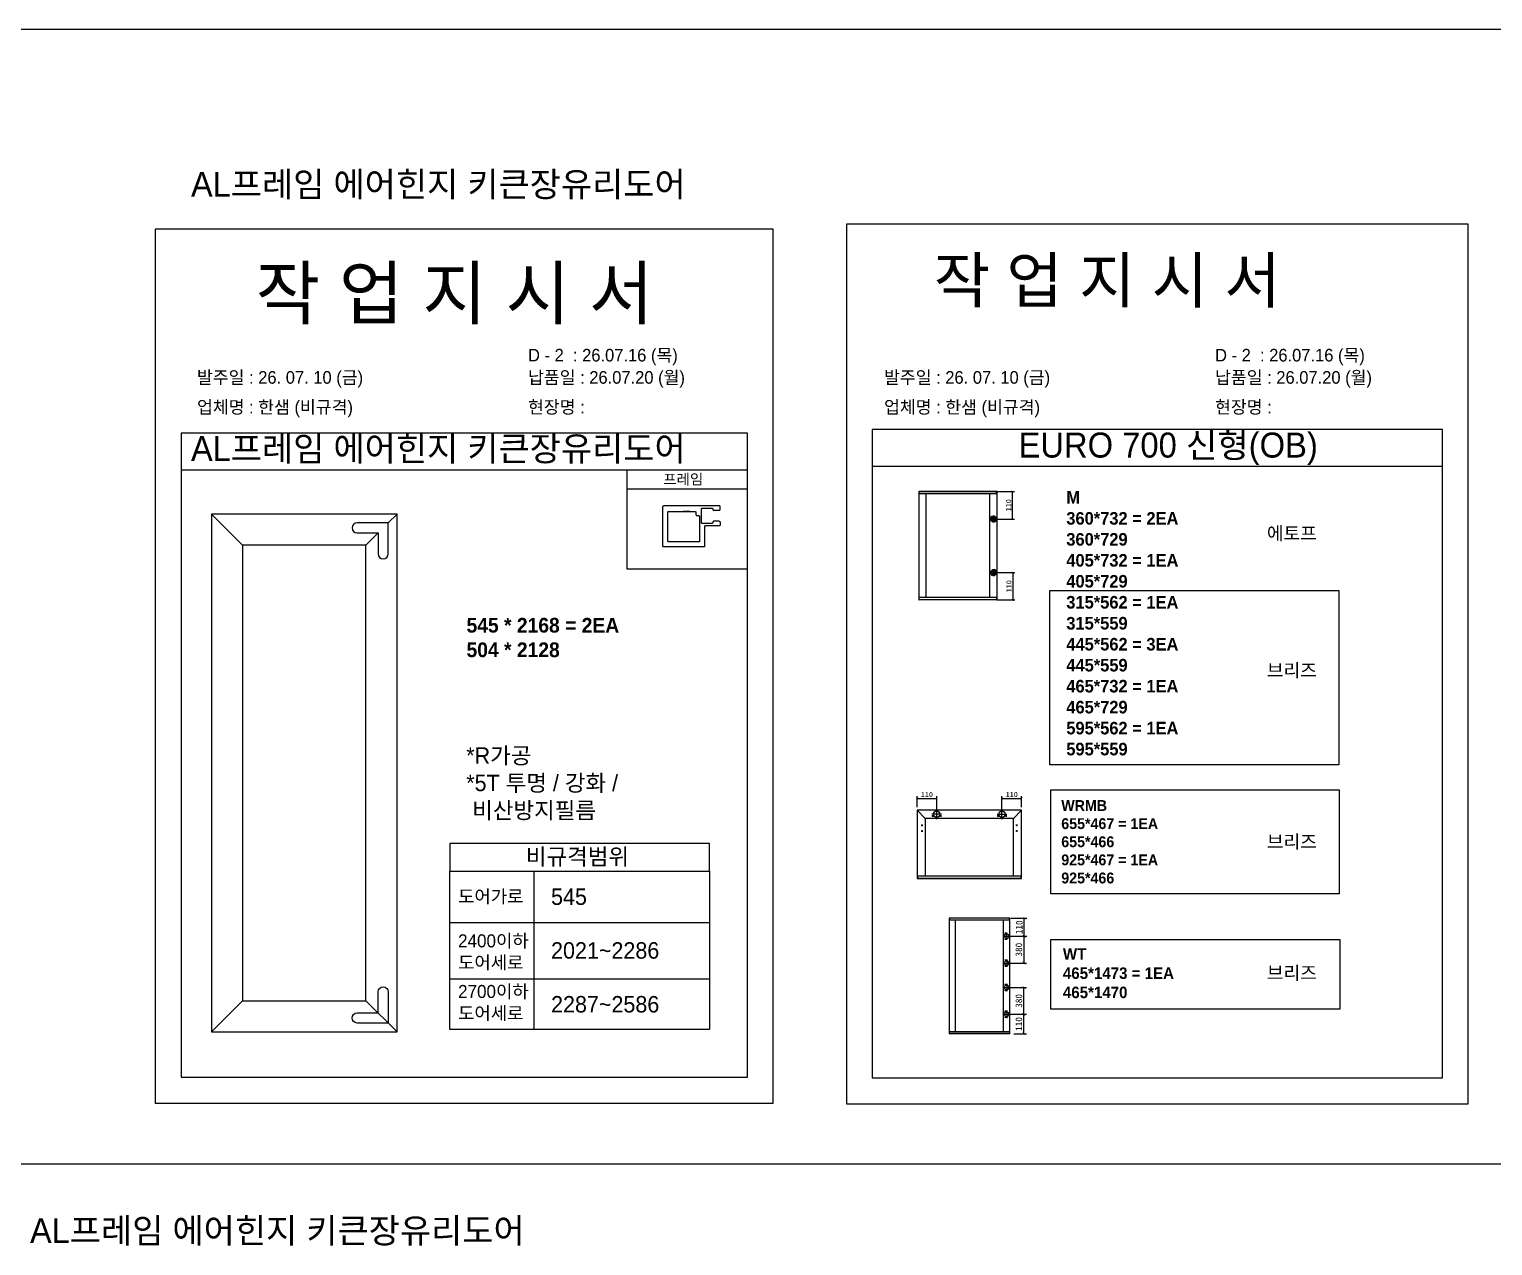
# Model space of a CAD drawing. Header units: millimetres. Extents: x -44117 to 256353, y -2095463 to 65325.
# Drawn here: x 117830 to 124897, y -1112477 to -1106604 of the extents above; entities that cross this region are included whole.
import ezdxf

# ---------------------------------------------------------------- set-up
doc = ezdxf.new("R2010")
doc.units = ezdxf.units.MM
doc.header["$LTSCALE"] = 10
doc.layers.add('Layer1', color=7, linetype='Continuous', lineweight=70)
doc.layers.add('PDF_Geomertry', color=7, linetype='Continuous')
doc.layers.add('PDF_Text', color=7, linetype='Continuous')
doc.styles.add('MtX_Gulim', font='')
doc.styles.add('PDF Arial', font='')
doc.styles.get('MtX_Gulim').set_extended_font_data('Gulim', bold=True)
doc.styles.get('PDF Arial').set_extended_font_data('Arial')
doc.dimstyles.new('ISO-25', dxfattribs={"dimtxt": 2.5, "dimasz": 2.5, "dimexe": 1, "dimexo": 1, "dimtad": 1, "dimtxsty": 'Standard', "dimblk": 'ARCHTICK', "dimcen": 2.5, "dimadec": 0, "dimazin": 0, "dimtfac": 1, "dimtmove": 0, "dimatfit": 3, "dimfxl": 0, "dimarcsym": 0})

# ---------------------------------------------------------------- blocks, each defined once
blk = doc.blocks.new('_ArchTick')
at = {"color": 0, "linetype": 'ByBlock', "const_width": 0.15}
blk.add_lwpolyline([(-0.5, -0.5), (0.5, 0.5)], dxfattribs=at)
blk = doc.blocks.new('*D7814')
at = {"color": 0, "lineweight": -2}
for p, q in [((122502.0718633974, -1108835.38830696), (122588.2594640232, -1108835.38830696)), ((122578.2594640232, -1108968.377306286), (122578.2594640232, -1108835.38830696)), ((122502.0718633974, -1108968.377306286), (122588.2594640232, -1108968.377306286))]:
    blk.add_line(p, q, dxfattribs=at)
at = {"layer": 'Defpoints', "color": 0}
for p in [(122487.0718633974, -1108835.38830696), (122578.2594640232, -1108835.38830696), (122487.0718633974, -1108968.377306286)]:
    blk.add_point(p, dxfattribs=at)
at = {"color": 0, "lineweight": -2, "xscale": 10, "yscale": 10, "zscale": 10}
for p, rotation in [((122578.2594640232, -1108835.38830696), 90), ((122578.2594640232, -1108968.377306286), 270)]:
    blk.add_blockref('_ArchTick', p, dxfattribs=dict(at, rotation=rotation))
at = {"color": 0, "insert": (122559.5094640232, -1108901.882806623), "char_height": 25, "attachment_point": 5, "rotation": 90}
blk.add_mtext('110', dxfattribs=at)
blk = doc.blocks.new('*D7815')
at = {"color": 0, "lineweight": -2}
for p, q in [((122502.0718633974, -1109226.947809607), (122589.7179369029, -1109226.947809607)), ((122579.7179369029, -1109226.947809607), (122579.7179369029, -1109359.104579146)), ((122502.0718633974, -1109359.104579146), (122589.7179369029, -1109359.104579146))]:
    blk.add_line(p, q, dxfattribs=at)
at = {"layer": 'Defpoints', "color": 0}
for p in [(122487.0718633974, -1109226.947809607), (122487.0718633974, -1109359.104579146), (122579.7179369029, -1109359.104579146)]:
    blk.add_point(p, dxfattribs=at)
at = {"color": 0, "lineweight": -2, "xscale": 10, "yscale": 10, "zscale": 10}
for p, rotation in [((122579.7179369029, -1109226.947809607), 90), ((122579.7179369029, -1109359.104579146), 270)]:
    blk.add_blockref('_ArchTick', p, dxfattribs=dict(at, rotation=rotation))
at = {"color": 0, "insert": (122560.9679369029, -1109293.026194377), "char_height": 25, "attachment_point": 5, "rotation": 90}
blk.add_mtext('110', dxfattribs=at)
blk = doc.blocks.new('*D7816')
at = {"color": 0, "lineweight": -2}
for p, q in [((122117.6512981674, -1110360.106752377), (122117.6512981674, -1110307.213609951)), ((122117.6512981674, -1110317.213609951), (122212.0229704374, -1110317.213609951)), ((122212.0229704374, -1110378.721345453), (122212.0229704374, -1110307.213609951))]:
    blk.add_line(p, q, dxfattribs=at)
at = {"layer": 'Defpoints', "color": 0}
for p in [(122212.0229704374, -1110317.213609951), (122117.6512981674, -1110375.106752377), (122212.0229704374, -1110393.721345453)]:
    blk.add_point(p, dxfattribs=at)
at = {"color": 0, "lineweight": -2, "xscale": 10, "yscale": 10, "zscale": 10, "rotation": 180}
blk.add_blockref('_ArchTick', (122117.6512981674, -1110317.213609951), dxfattribs=at)
at = {"color": 0, "lineweight": -2, "xscale": 10, "yscale": 10, "zscale": 10}
blk.add_blockref('_ArchTick', (122212.0229704374, -1110317.213609951), dxfattribs=at)
at = {"color": 0, "insert": (122164.8371343024, -1110298.463609951), "char_height": 25, "attachment_point": 5}
blk.add_mtext('110', dxfattribs=at)
blk = doc.blocks.new('*D7817')
at = {"color": 0, "lineweight": -2}
for p, q in [((122527.3015975844, -1110378.721345453), (122527.3015975844, -1110307.213609951)), ((122527.3015975844, -1110317.213609951), (122621.6732555054, -1110317.213609951)), ((122621.6732555054, -1110360.106752377), (122621.6732555054, -1110307.213609951))]:
    blk.add_line(p, q, dxfattribs=at)
at = {"layer": 'Defpoints', "color": 0}
for p in [(122621.6732555054, -1110317.213609951), (122527.3015975844, -1110393.721345453), (122621.6732555054, -1110375.106752377)]:
    blk.add_point(p, dxfattribs=at)
at = {"color": 0, "lineweight": -2, "xscale": 10, "yscale": 10, "zscale": 10, "rotation": 180}
blk.add_blockref('_ArchTick', (122527.3015975844, -1110317.213609951), dxfattribs=at)
at = {"color": 0, "lineweight": -2, "xscale": 10, "yscale": 10, "zscale": 10}
blk.add_blockref('_ArchTick', (122621.6732555054, -1110317.213609951), dxfattribs=at)
at = {"color": 0, "insert": (122574.4874265449, -1110298.463609951), "char_height": 25, "attachment_point": 5}
blk.add_mtext('110', dxfattribs=at)
blk = doc.blocks.new('*D7818')
at = {"color": 0, "lineweight": -2}
for p, q in [((122569.5783275787, -1110896.280224313), (122647.9649642627, -1110896.280224313)), ((122634.9649642627, -1110983.109627142), (122634.9649642627, -1110896.280224313)), ((122569.5783275787, -1110983.109627142), (122647.9649642627, -1110983.109627142))]:
    blk.add_line(p, q, dxfattribs=at)
at = {"layer": 'Defpoints', "color": 0}
for p in [(122550.0783275787, -1110896.280224313), (122634.9649642627, -1110896.280224313), (122550.0783275787, -1110983.109627142)]:
    blk.add_point(p, dxfattribs=at)
at = {"color": 0, "lineweight": -2, "xscale": 13, "yscale": 13, "zscale": 13}
for p, rotation in [((122634.9649642627, -1110896.280224313), 90), ((122634.9649642627, -1110983.109627142), 270)]:
    blk.add_blockref('_ArchTick', p, dxfattribs=dict(at, rotation=rotation))
at = {"color": 0, "insert": (122610.5899642627, -1110939.694925727), "char_height": 32.5, "attachment_point": 5, "rotation": 90}
blk.add_mtext('110', dxfattribs=at)
blk = doc.blocks.new('*D7819')
at = {"color": 0, "lineweight": -2}
for p, q in [((122569.5783275787, -1111359.926448693), (122646.200714013, -1111359.926448693)), ((122633.200714013, -1111453.611092639), (122633.200714013, -1111359.926448693)), ((122583.9112491841, -1111453.611092639), (122646.200714013, -1111453.611092639))]:
    blk.add_line(p, q, dxfattribs=at)
at = {"layer": 'Defpoints', "color": 0}
for p in [(122550.0783275787, -1111359.926448693), (122633.200714013, -1111359.926448693), (122564.4112491841, -1111453.611092639)]:
    blk.add_point(p, dxfattribs=at)
at = {"color": 0, "lineweight": -2, "xscale": 13, "yscale": 13, "zscale": 13}
for p, rotation in [((122633.200714013, -1111359.926448693), 90), ((122633.200714013, -1111453.611092639), 270)]:
    blk.add_blockref('_ArchTick', p, dxfattribs=dict(at, rotation=rotation))
at = {"color": 0, "insert": (122608.825714013, -1111406.768770666), "char_height": 32.5, "attachment_point": 5, "rotation": 90}
blk.add_mtext('110', dxfattribs=at)
blk = doc.blocks.new('*D7820')
at = {"color": 0, "lineweight": -2}
for p, q in [((122569.5783275787, -1111230.393662415), (122646.200714013, -1111230.393662415)), ((122633.200714013, -1111359.926448693), (122633.200714013, -1111230.393662415)), ((122569.5783275787, -1111359.926448693), (122646.200714013, -1111359.926448693))]:
    blk.add_line(p, q, dxfattribs=at)
at = {"layer": 'Defpoints', "color": 0}
for p in [(122550.0783275787, -1111230.393662415), (122633.200714013, -1111230.393662415), (122550.0783275787, -1111359.926448693)]:
    blk.add_point(p, dxfattribs=at)
at = {"color": 0, "lineweight": -2, "xscale": 13, "yscale": 13, "zscale": 13}
for p, rotation in [((122633.200714013, -1111230.393662415), 90), ((122633.200714013, -1111359.926448693), 270)]:
    blk.add_blockref('_ArchTick', p, dxfattribs=dict(at, rotation=rotation))
at = {"color": 0, "insert": (122608.825714013, -1111295.160055554), "char_height": 32.5, "attachment_point": 5, "rotation": 90}
blk.add_mtext('380', dxfattribs=at)
blk = doc.blocks.new('*D7821')
at = {"color": 0, "lineweight": -2}
for p, q in [((122569.5783275787, -1110983.109627142), (122646.200714013, -1110983.109627142)), ((122633.200714013, -1110983.109627142), (122633.200714013, -1111112.64243516)), ((122569.5783275787, -1111112.64243516), (122646.200714013, -1111112.64243516))]:
    blk.add_line(p, q, dxfattribs=at)
at = {"layer": 'Defpoints', "color": 0}
for p in [(122550.0783275787, -1110983.109627142), (122550.0783275787, -1111112.64243516), (122633.200714013, -1111112.64243516)]:
    blk.add_point(p, dxfattribs=at)
at = {"color": 0, "lineweight": -2, "xscale": 13, "yscale": 13, "zscale": 13}
for p, rotation in [((122633.200714013, -1110983.109627142), 90), ((122633.200714013, -1111112.64243516), 270)]:
    blk.add_blockref('_ArchTick', p, dxfattribs=dict(at, rotation=rotation))
at = {"color": 0, "insert": (122608.825714013, -1111047.876031151), "char_height": 32.5, "attachment_point": 5, "rotation": 90}
blk.add_mtext('380', dxfattribs=at)

msp = doc.modelspace()

# ---------------------------------------------------------------- linework, layer by layer
at = {"color": 1}
for p, q in [((104302.8293186354, -1106603.538079952), (196571.976182555, -1106603.538079952)), ((104302.8293186354, -1112082.059467213), (196571.976182555, -1112082.059467213))]:
    msp.add_line(p, q, dxfattribs=at)
for p, q in [((121298.4594796365, -1108554.069345557), (118563.1251292504, -1108554.069345557)), ((124653.8748628117, -1108536.515465348), (121900.9938427366, -1108536.515465348)), ((124653.8748628117, -1108715.273973146), (121900.9938427366, -1108715.273973146)), ((121298.4594796365, -1108731.688459218), (118563.1251292504, -1108731.688459218)), ((121298.4594796365, -1108824.067082323), (120716.3394085276, -1108824.067082323)), ((122126.286950351, -1108835.764539905), (122126.286950351, -1109358.72833373)), ((122503.3441462911, -1108836.441759206), (122126.286950351, -1108836.441759206)), ((122503.3441462911, -1108846.675295316), (122126.286950351, -1108846.675295316)), ((122502.9679133459, -1108835.38830696), (122126.6631832962, -1108835.38830696)), ((122159.7716824736, -1108845.922829425), (122159.7716824736, -1109347.81759079)), ((122469.4831812232, -1109347.81759079), (122469.4831812232, -1108846.675295316)), ((122501.462981565, -1108846.675295316), (122501.462981565, -1108835.38830696)), ((122503.3441462911, -1109358.72833373), (122503.3441462911, -1108835.764539905)), ((118859.7082497684, -1109094.490189601), (118709.7082497684, -1108944.490189601)), ((119563.6811697528, -1108987.03838022), (119606.2293603723, -1108944.490189601)), ((119456.2293603723, -1109094.490189601), (119514.9603409312, -1109035.759209041)), ((122503.3441462911, -1109347.81759079), (122126.286950351, -1109347.81759079)), ((122503.3441462911, -1109358.051126899), (122126.286950351, -1109358.051126899)), ((122502.9679133459, -1109359.104579146), (122126.6631832962, -1109359.104579146)), ((122128.168115077, -1109359.104579146), (122128.168115077, -1109347.81759079)), ((122501.462981565, -1109347.81759079), (122501.462981565, -1109359.104579146)), ((122117.218400654, -1110375.106752377), (122117.218400654, -1110703.243067534)), ((122155.7462793465, -1110413.63463107), (122117.3451934001, -1110374.80064761)), ((122621.6732555054, -1110374.673854864), (122117.6512981674, -1110374.673854864)), ((122155.7462793465, -1110413.63463107), (122155.7462793465, -1110691.554834672)), ((122583.5782743263, -1110413.63463107), (122155.7462793465, -1110413.63463107)), ((122235.6354938874, -1110393.721345453), (122188.4104469875, -1110393.721345453)), ((122196.0057572402, -1110402.379295721), (122189.0793970258, -1110402.379295721)), ((122192.542577133, -1110398.916115615), (122192.542577133, -1110405.842475828)), ((122212.0229632629, -1110417.333868903), (122212.0229632629, -1110370.108822003)), ((122234.9665334461, -1110402.379295721), (122228.0401732317, -1110402.379295721)), ((122231.5033533389, -1110398.916115615), (122231.5033533389, -1110405.842475828)), ((122503.6890741345, -1110393.721345453), (122550.9141210344, -1110393.721345453)), ((122511.2843987362, -1110402.379295721), (122504.3580385218, -1110402.379295721)), ((122507.821218629, -1110398.916115615), (122507.821218629, -1110405.842475828)), ((122527.3016047589, -1110417.333868903), (122527.3016047589, -1110370.108822003)), ((122550.2451749421, -1110402.379295721), (122543.3188147277, -1110402.379295721)), ((122546.7819948349, -1110398.916115615), (122546.7819948349, -1110405.842475828)), ((122583.5782743263, -1110413.63463107), (122621.9793602727, -1110374.80064761)), ((122583.5782743263, -1110690.689039645), (122583.5782743263, -1110413.63463107)), ((122622.1061530188, -1110703.243067534), (122622.1061530188, -1110375.106752377)), ((122136.6987959315, -1110447.40063843), (122145.3567461995, -1110447.40063843)), ((122136.6987959315, -1110475.106077973), (122145.3567461995, -1110475.106077973)), ((122141.0277710655, -1110443.071661981), (122141.0277710655, -1110451.729612249)), ((122141.0277710655, -1110470.777101523), (122141.0277710655, -1110479.435051791)), ((122602.6257720904, -1110447.40063843), (122593.9678218224, -1110447.40063843)), ((122602.6257720904, -1110475.106077973), (122593.9678218224, -1110475.106077973)), ((122598.2967969564, -1110443.071661981), (122598.2967969564, -1110451.729612249)), ((122598.2967969564, -1110470.777101523), (122598.2967969564, -1110479.435051791)), ((121114.9687823069, -1110669.381711066), (121114.9687823069, -1110535.023040422)), ((120266.833454784, -1110669.381711066), (120266.833454784, -1111434.034388661)), ((122117.218400654, -1110690.689039645), (122622.1061530188, -1110690.689039645)), ((122117.218400654, -1110702.46385201), (122621.6732555054, -1110702.46385201)), ((122119.382888221, -1110690.689039645), (122119.382888221, -1110703.675965047)), ((122619.9416654518, -1110703.675965047), (122619.9416654518, -1110690.689039645)), ((122117.6512981674, -1110703.675965047), (122621.6732555054, -1110703.675965047)), ((122272.648578249, -1110895.689948251), (122272.648578249, -1111453.379199432)), ((122564.507297993, -1110896.280224313), (122272.648578249, -1110896.280224313)), ((122564.507297993, -1110905.199951478), (122272.648578249, -1110905.199951478)), ((122564.1793668472, -1110895.362017104), (122272.9765093948, -1110895.362017104)), ((122274.2882339779, -1110895.362017104), (122274.2882339779, -1110905.199951478)), ((122301.8344502234, -1110904.544089186), (122301.8344502234, -1111443.869207074)), ((122534.9934948728, -1111443.869207074), (122534.9934948728, -1110905.199951478)), ((122562.8676422641, -1110905.199951478), (122562.8676422641, -1110895.362017104)), ((122564.507297993, -1111453.379199432), (122564.507297993, -1110895.689948251)), ((119860.5512251375, -1110917.167895198), (121114.9687823069, -1110917.167895198)), ((122532.1912258282, -1110983.109627142), (122567.9654293292, -1110983.109627142)), ((122546.7990161209, -1110968.352724087), (122541.5521177884, -1110968.352724087)), ((122544.1755669546, -1110965.72927492), (122544.1755669546, -1110970.976173253)), ((122550.0783275787, -1111000.996734327), (122550.0783275787, -1110965.222530826)), ((122546.7990161209, -1110997.866527207), (122541.5521177884, -1110997.866527207)), ((122544.1755669546, -1110995.243078041), (122544.1755669546, -1111000.489976374)), ((122532.1912258282, -1111112.642440594), (122567.9654293292, -1111112.642440594)), ((122546.7990161209, -1111097.88552667), (122541.5521177884, -1111097.88552667)), ((122544.1755669546, -1111095.262077504), (122544.1755669546, -1111100.508975836)), ((122544.1755669546, -1111124.775880624), (122544.1755669546, -1111130.022778956)), ((122550.0783275787, -1111094.755333409), (122550.0783275787, -1111130.52953691)), ((119860.5512251375, -1111188.184034092), (121114.9687823069, -1111188.184034092)), ((122546.7990161209, -1111127.39932979), (122541.5521177884, -1111127.39932979)), ((122532.1912258282, -1111230.393662415), (122567.9654293292, -1111230.393662415)), ((122546.7990161209, -1111215.63674849), (122541.5521177884, -1111215.63674849)), ((122546.7990161209, -1111245.15055161), (122541.5521177884, -1111245.15055161)), ((122544.1755669546, -1111213.013299324), (122544.1755669546, -1111218.260197656)), ((122544.1755669546, -1111242.527102444), (122544.1755669546, -1111247.774000776)), ((122550.0783275787, -1111212.506555229), (122550.0783275787, -1111248.28075873)), ((118859.7082497684, -1111294.490189601), (118709.7082497684, -1111444.490189601)), ((119456.2293603723, -1111294.490189601), (119606.2293603723, -1111444.490189601)), ((122532.1912258282, -1111359.926454128), (122567.9654293292, -1111359.926454128)), ((122546.7990161209, -1111345.169534768), (122541.5521177884, -1111345.169534768)), ((122546.7990161209, -1111374.683337889), (122541.5521177884, -1111374.683337889)), ((122544.1755669546, -1111342.546085602), (122544.1755669546, -1111347.792983934)), ((122544.1755669546, -1111372.059888722), (122544.1755669546, -1111377.306787055)), ((122550.0783275787, -1111342.039346943), (122550.0783275787, -1111377.813550443)), ((122564.507297993, -1111443.869207074), (122272.648578249, -1111443.869207074)), ((122564.507297993, -1111452.788934239), (122272.648578249, -1111452.788934239)), ((122564.1793668472, -1111453.707141448), (122272.9765093948, -1111453.707141448)), ((122274.2882339779, -1111453.707141448), (122274.2882339779, -1111443.869207074)), ((122562.8676422641, -1111443.869207074), (122562.8676422641, -1111453.707141448))]:
    msp.add_line(p, q)
for points in [[(118438.7917496874, -1111788.211945687), (121422.7928591995, -1111788.211945687), (121422.7928591995, -1107567.981805091), (118438.7917496874, -1107567.981805091)], [(121775.8628872786, -1111791.40449888), (124779.0058182696, -1111791.40449888), (124779.0058182696, -1107544.102353621), (121775.8628872786, -1107544.102353621)], [(121298.4594796365, -1108731.688459218), (120716.3394085276, -1108731.688459218), (120716.3394085276, -1109208.146546365), (121298.4594796365, -1109208.146546365)], [(118709.7082497684, -1111444.490189601), (119606.2293603723, -1111444.490189601), (119606.2293603723, -1108944.490189601), (118709.7082497684, -1108944.490189601)], [(118859.7082497684, -1111294.490189601), (119456.2293603723, -1111294.490189601), (119456.2293603723, -1109094.490189601), (118859.7082497684, -1109094.490189601)], [(122757.8632270858, -1109314.081714859), (124154.0920074294, -1109314.081714859), (124154.0920074294, -1110154.563413101), (122757.8632270858, -1110154.563413101)], [(122762.7695420333, -1110276.587035651), (124154.8409531757, -1110276.587035651), (124154.8409531757, -1110778.053682316), (122762.7695420333, -1110778.053682316)], [(119860.5512251375, -1110669.381711066), (121114.9687823069, -1110669.381711066), (121114.9687823069, -1111434.034388661), (119860.5512251375, -1111434.034388661)], [(122762.7695420333, -1110998.699006848), (124158.852686349, -1110998.699006848), (124158.852686349, -1111335.684593407), (122762.7695420333, -1111335.684593407)]]:
    msp.add_lwpolyline(points, close=True)
for points in [[(118563.1251292504, -1108554.069345557), (118563.1251292504, -1111663.878566124), (121298.4594796365, -1111663.878566124), (121298.4594796365, -1108554.069345557)], [(121900.9938427366, -1108536.515465348), (121900.9938427366, -1111666.273543422), (124653.8748628117, -1111666.273543422), (124653.8748628117, -1108536.515465348)], [(121114.9687823069, -1110535.023040422), (119860.5512251375, -1110535.023040422), (119860.5512251375, -1110669.381711066), (121114.9687823069, -1110669.381711066)]]:
    msp.add_lwpolyline(points)
for points in [[(119563.7123262767, -1109035.759209041), (119563.7123262767, -1108987.03838022), (119413.7123262767, -1108987.03838022, 0.9999999999999999), (119413.7123262767, -1109035.759209041), (119514.9914974552, -1109035.759209041), (119514.9914974552, -1109137.03838022, 0.9999999999999999), (119563.7123262767, -1109137.03838022), (119563.7123262767, -1108987.03838022), (119514.9914974552, -1108987.03838022)], [(119563.7123262767, -1111353.22117016), (119563.7123262767, -1111401.941998981), (119413.7123262767, -1111401.941998981, -0.9999999999999999), (119413.7123262767, -1111353.22117016), (119514.9914974552, -1111353.22117016), (119514.9914974552, -1111251.941998981, -0.9999999999999999), (119563.7123262767, -1111251.941998981), (119563.7123262767, -1111401.941998981), (119514.9914974552, -1111401.941998981)]]:
    msp.add_lwpolyline(points, format="xyb")
for centre, radius in [((122192.542577133, -1110402.379295721), 1.385272042876751), ((122212.0229632629, -1110393.721345453), 15.15141296896446), ((122231.5033533389, -1110402.379295721), 1.385272042876751), ((122507.821218629, -1110402.379295721), 1.385272042876751), ((122527.3016047589, -1110393.721345453), 15.15141296896446), ((122546.7819948349, -1110402.379295721), 1.385272042876751), ((122141.0277710655, -1110447.400637115), 1.298692540196954), ((122141.0277710655, -1110475.106076657), 1.298692540196954), ((122598.2967969564, -1110447.400637115), 1.298692540196954), ((122598.2967969564, -1110475.106076657), 1.298692540196954), ((122550.0783275787, -1110983.109627142), 11.47759010229194), ((122544.1755669546, -1110968.352724087), 1.049379666495264), ((122544.1755669546, -1110997.866527207), 1.049379666495264), ((122550.0783275787, -1111112.642440594), 11.47759010229194), ((122544.1755669546, -1111097.88552667), 1.049379666495264), ((122544.1755669546, -1111127.39932979), 1.049379666495264), ((122550.0783275787, -1111230.393662415), 11.47759010229194), ((122544.1755669546, -1111215.63674849), 1.049379666495264), ((122544.1755669546, -1111245.15055161), 1.049379666495264), ((122550.0783275787, -1111359.926454128), 11.47759010229194), ((122544.1755669546, -1111345.169534768), 1.049379666495264), ((122544.1755669546, -1111374.683337889), 1.049379666495264)]:
    msp.add_circle(centre, radius)
for centre, radius, start, end in [((122502.9679133459, -1108835.764539905), 0.3762329451979292, 0, 90), ((122126.6631832962, -1109358.728346201), 0.3762329451979295, 180, 270), ((122502.9679133459, -1109358.728346201), 0.3762329451979292, 270, 0), ((122117.6512981674, -1110375.106752377), 0.4328975133989847, 90, 180), ((122621.6732555054, -1110375.106752377), 0.4328975133989845, 0, 90), ((122117.6512981674, -1110703.243067534), 0.4328975133989847, 180, 270), ((122621.6732555054, -1110703.243067534), 0.4328975133989845, 270, 0), ((122272.9765093948, -1110895.689948251), 0.3279311457797698, 90, 180), ((122564.1793668472, -1110895.689948251), 0.3279311457797697, 0, 90), ((122272.9765093948, -1111453.379210301), 0.3279311457797698, 180, 270), ((122564.1793668472, -1111453.379210301), 0.3279311457797697, 270, 0)]:
    msp.add_arc(centre, radius, start, end)
at = {"layer": 'Layer1'}
for p, q in [((122487.0718633974, -1108954.51081409), (122487.0718633974, -1108982.243798482)), ((122487.0718633974, -1109240.814301803), (122487.0718633974, -1109213.081317411))]:
    msp.add_line(p, q, dxfattribs=at)
for points in [[(122500.9383555933, -1108968.377306286), (122473.2053712016, -1108968.377306286)], [(122500.9383555933, -1109226.947809607), (122473.2053712016, -1109226.947809607)]]:
    msp.add_lwpolyline(points, close=True, dxfattribs=at)
for centre in [(122487.0718633974, -1108968.377306286), (122487.0718633974, -1109226.947809607)]:
    msp.add_circle(centre, 9.244328130579406, dxfattribs=at)
at = {"layer": 'PDF_Geomertry', "lineweight": 25}
for points in [[(121162.4902276666, -1108979.9208543), (121163.1639410707, -1108979.9208543), (121163.8376544747, -1108979.9208543), (121163.8376544747, -1108980.594567704), (121164.5113678787, -1108980.594567704), (121165.1850812829, -1108981.268281108), (121165.1850812829, -1108981.941994512), (121165.8591373692, -1108981.941994512), (121165.8591373692, -1108982.615707916), (121165.8591373692, -1108983.28942132), (121166.532508091, -1108983.28942132), (121166.532508091, -1108983.963306064), (121166.532508091, -1108984.637019469), (121166.532508091, -1108996.764374766), (121166.532508091, -1108997.438088169), (121165.8591373692, -1108997.438088169), (121165.8591373692, -1108998.111801574), (121165.8591373692, -1108998.785514977), (121165.1850812829, -1108999.459228382), (121165.1850812829, -1109000.132941786), (121164.5113678787, -1109000.132941786), (121164.5113678787, -1109000.806826532), (121163.8376544747, -1109000.806826532), (121163.1639410707, -1109000.806826532), (121163.1639410707, -1109001.480539935), (121162.4902276666, -1109001.480539935), (121161.8165142624, -1109001.480539935), (121161.1428008586, -1109001.480539935), (121093.7687189945, -1109001.480539935), (121093.0950055903, -1109001.480539935), (121092.4212921865, -1109001.480539935), (121092.4212921865, -1109002.15425334), (121091.7475787822, -1109002.15425334), (121091.7475787822, -1109002.827966743), (121091.0738653782, -1109002.827966743), (121091.0738653782, -1109003.501851489), (121091.0738653782, -1109004.175564892), (121091.0738653782, -1109097.825497562), (121091.0738653782, -1109098.499210965), (121091.0738653782, -1109099.17292437), (121090.4001519742, -1109099.17292437), (121090.4001519742, -1109099.846637773), (121090.4001519742, -1109100.520351178), (121089.7260958879, -1109100.520351178), (121089.7260958879, -1109101.194064582), (121089.0523824837, -1109101.194064582), (121089.0523824837, -1109101.867949328), (121088.3786690797, -1109101.867949328), (121087.7049556757, -1109102.541662731), (121087.0312422716, -1109102.541662731), (121086.3575288676, -1109102.541662731), (121085.6838154634, -1109102.541662731), (120895.6887538266, -1109102.541662731), (120895.0150404226, -1109102.541662731), (120894.3413270186, -1109102.541662731), (120893.6676136146, -1109102.541662731), (120892.9939002103, -1109101.867949328), (120892.3201868063, -1109101.867949328), (120892.3201868063, -1109101.194064582), (120891.6464734025, -1109101.194064582), (120891.6464734025, -1109100.520351178), (120890.9727599983, -1109100.520351178), (120890.9727599983, -1109099.846637773), (120890.9727599983, -1109099.17292437), (120890.2990465942, -1109099.17292437), (120890.2990465942, -1109098.499210965), (120890.2990465942, -1109097.825497562), (120890.2990465942, -1108909.177862733), (120890.2990465942, -1108908.504149329), (120890.2990465942, -1108907.830435925), (120890.9727599983, -1108907.830435925), (120890.9727599983, -1108907.156722521), (120890.9727599983, -1108906.483009117), (120891.6464734025, -1108906.483009117), (120891.6464734025, -1108905.809295712), (120892.3201868063, -1108905.809295712), (120892.3201868063, -1108905.135582309), (120892.3201868063, -1108904.461868904)], [(121076.9255412107, -1108919.283906475), (121076.9255412107, -1108918.610193072), (121076.9255412107, -1108917.936479668), (121077.5992546147, -1108917.936479668), (121077.5992546147, -1108917.262766264), (121077.5992546147, -1108916.58905286), (121078.2729680188, -1108916.58905286), (121078.946681423, -1108916.58905286), (121078.946681423, -1108915.915339456), (121079.620394827, -1108915.915339456), (121080.294108231, -1108915.915339456), (121127.4561026087, -1108915.915339456), (121128.129816013, -1108915.915339456), (121128.8035294168, -1108915.915339456), (121128.8035294168, -1108916.58905286), (121129.477242821, -1108916.58905286), (121129.477242821, -1108917.262766264), (121130.150956225, -1108917.262766264), (121130.150956225, -1108917.936479668), (121130.824669629, -1108918.610193072), (121130.824669629, -1108919.283906475), (121130.824669629, -1108921.305046689), (121130.824669629, -1108921.978760092), (121130.824669629, -1108922.652473497), (121130.824669629, -1108923.326529583), (121131.498383033, -1108923.326529583), (121131.498383033, -1108924.000242987), (121132.1724391196, -1108924.673956391), (121132.8461525236, -1108924.673956391), (121132.8461525236, -1108925.347669795), (121133.5198659276, -1108925.347669795), (121134.1935793316, -1108926.021383199), (121134.8672927356, -1108926.021383199), (121135.5410061399, -1108926.021383199), (121161.1431435409, -1108926.021383199), (121161.8168569447, -1108926.021383199), (121162.4905703489, -1108926.021383199), (121163.1642837529, -1108926.021383199), (121163.1642837529, -1108925.347669795), (121163.837997157, -1108925.347669795), (121164.511710561, -1108925.347669795), (121164.511710561, -1108924.673956391), (121165.1854239652, -1108924.673956391), (121165.1854239652, -1108924.000242987), (121165.8594800515, -1108923.326529583), (121165.8594800515, -1108922.652473497), (121165.8594800515, -1108921.978760092), (121166.5331934555, -1108921.978760092), (121166.5331934555, -1108921.305046689), (121166.5331934555, -1108909.177862733), (121166.5331934555, -1108908.504149329), (121166.5331934555, -1108907.830435925), (121165.8594800515, -1108907.830435925), (121165.8594800515, -1108907.156722521), (121165.8594800515, -1108906.483009117), (121165.1854239652, -1108906.483009117), (121165.1854239652, -1108905.808953031), (121164.511710561, -1108905.808953031), (121164.511710561, -1108905.135239627), (121163.837997157, -1108905.135239627), (121163.837997157, -1108904.461526222), (121163.1642837529, -1108904.461526222), (121162.4905703489, -1108904.461526222), (121161.8168569447, -1108904.461526222), (121161.1431435409, -1108904.461526222), (121076.9255412107, -1108904.461526222), (120895.6894391912, -1108904.461526222), (120895.0153831049, -1108904.461526222), (120894.3416697009, -1108904.461526222), (120893.6679562968, -1108904.461526222), (120892.9942428928, -1108904.461526222), (120892.9942428928, -1108905.135239627), (120892.3205294886, -1108905.135239627)], [(120915.227470591, -1109077.613410075), (120914.5537571872, -1109077.613410075), (120914.5537571872, -1109076.939696671), (120914.5537571872, -1109076.265811926), (120914.5537571872, -1109075.592098522), (120914.5537571872, -1108934.780342816), (120914.5537571872, -1108934.106629412), (120914.5537571872, -1108933.432916008), (120915.227470591, -1108932.759202604), (120915.9011839953, -1108932.759202604), (120915.9011839953, -1108932.0854892), (120916.5748973993, -1108932.0854892), (120917.2489534858, -1108932.0854892), (121043.9122136828, -1108932.0854892), (121044.5859270868, -1108932.0854892), (121045.2596404908, -1108932.0854892), (121045.9333538949, -1108932.0854892), (121046.6070672991, -1108932.0854892), (121046.6070672991, -1108932.759202604), (121047.2807807029, -1108932.759202604), (121047.2807807029, -1108933.432916008), (121047.9544941071, -1108933.432916008), (121047.9544941071, -1108934.106629412), (121048.6282075112, -1108934.106629412), (121048.6282075112, -1108934.780342816), (121048.6282075112, -1108935.45405622), (121049.3019209154, -1108935.45405622), (121049.3019209154, -1108936.127769624), (121049.3019209154, -1108936.801483029), (121049.3019209154, -1108946.907526771), (121049.3019209154, -1108947.581411517), (121049.3019209154, -1108948.25512492), (121049.3019209154, -1108948.928838325), (121049.9756343192, -1108948.928838325), (121049.9756343192, -1108949.602551728), (121050.6493477234, -1108950.276436474), (121051.3230611274, -1108950.950149878), (121051.9971172137, -1108950.950149878), (121051.9971172137, -1108951.623863283), (121052.6708306177, -1108951.623863283), (121053.3445440218, -1108951.623863283), (121054.018257426, -1108951.623863283), (121062.1031609569, -1108951.623863283), (121062.7768743609, -1108951.623863283), (121063.4505877649, -1108951.623863283), (121063.4505877649, -1108952.297576686), (121064.1243011692, -1108952.297576686), (121064.7980145732, -1108952.297576686), (121064.7980145732, -1108952.971290091), (121065.4717279772, -1108952.971290091), (121065.4717279772, -1108953.645003494), (121066.1454413812, -1108953.645003494), (121066.1454413812, -1108954.318716899), (121066.8191547852, -1108954.318716899), (121066.8191547852, -1108954.992430302), (121066.8191547852, -1108955.666143707), (121066.8191547852, -1108956.340028451), (121066.8191547852, -1108957.013741856), (121066.8191547852, -1109075.592098522), (121066.8191547852, -1109076.265811926), (121066.8191547852, -1109076.939696671), (121066.8191547852, -1109077.613410075), (121066.1454413812, -1109077.613410075), (121066.1454413812, -1109078.287123479), (121065.4717279772, -1109078.287123479), (121064.7980145732, -1109078.960836883), (121064.1243011692, -1109078.960836883), (120917.2486108035, -1109078.960836883), (120916.5752400816, -1109078.960836883), (120915.9011839953, -1109078.960836883), (120915.9011839953, -1109078.287123479), (120915.227127909, -1109078.287123479), (120915.227127909, -1109077.613410075), (120915.227127909, -1109076.939353989)], [(121019.6571604076, -1108932.0854892), (120987.3175462837, -1108932.0854892)], [(121162.4905703489, -1108979.9208543), (121161.8168569447, -1108979.9208543), (121161.8168569447, -1108979.247140896), (121161.1431435409, -1108979.247140896), (121135.5410061399, -1108979.247140896), (121134.8672927356, -1108979.9208543), (121134.1935793316, -1108979.9208543), (121133.5198659276, -1108979.9208543), (121132.8458098413, -1108979.9208543), (121132.8458098413, -1108980.594567704), (121132.1720964371, -1108980.594567704), (121132.1720964371, -1108981.268281108), (121131.498383033, -1108981.268281108), (121131.498383033, -1108981.941994512), (121130.824669629, -1108981.941994512), (121130.824669629, -1108982.615879257), (121130.824669629, -1108983.289592661), (121130.824669629, -1108983.963306064), (121130.824669629, -1108984.637019469), (121130.824669629, -1108986.658331022), (121130.824669629, -1108987.332044427), (121130.150956225, -1108987.332044427), (121130.150956225, -1108988.00575783), (121130.150956225, -1108988.679471235), (121129.477242821, -1108988.679471235), (121129.477242821, -1108989.353184639), (121128.8035294168, -1108989.353184639), (121128.129816013, -1108989.353184639), (121127.4561026087, -1108989.353184639), (121080.294108231, -1108989.353184639), (121079.620394827, -1108989.353184639), (121078.946681423, -1108989.353184639), (121078.2729680188, -1108989.353184639), (121078.2729680188, -1108988.679471235), (121077.5992546147, -1108988.679471235), (121077.5992546147, -1108988.00575783), (121076.9255412107, -1108988.00575783), (121076.9255412107, -1108987.332044427), (121076.9255412107, -1108986.658331022), (121076.9255412107, -1108919.284249158)]]:
    msp.add_lwpolyline(points, dxfattribs=at)

# ---------------------------------------------------------------- texts
at = {"linetype": 'Continuous', "style": 'MtX_Gulim'}
for s, height, p in [('프레임', 51.27174849692187, (120891.8152447138, -1108801.697634388)), ('에토프', 64.14193521973316, (123806.6228737154, -1109069.71816527)), ('브리즈', 64.14193521973316, (123806.6228737154, -1109731.223190968)), ('브리즈', 64.14193521973316, (123806.6228737154, -1110558.643157966)), ('브리즈', 64.14193521973316, (123806.6228737154, -1111192.136570198))]:
    msp.add_text(s, height=height, dxfattribs=at).set_placement(p)
at = {"attachment_point": 1}
for s, width, gutter_width, heights, insert, char_height in [('{\\fGulim|b0|i0|c129|p50;AL프레임 에어힌지 키큰장유리도어}', 2836.703431437212, 10.72130753639127, [-134.1491113954214], (118611.2062412027, -1107292.018453787), 120.0786444075822), ('{\\fGulim|b0|i0|c129|p50;작 업 지 시 서}', 5874.432147175323, 22.20238920767984, [-276.8114655517282], (118923.3484243681, -1107752.994335597), 248.6667591260142), ('{\\fGulim|b0|i0|c129|p50;작 업 지 시 서}', 5121.296951961584, 19.35591821078906, [-241.3226809470841], (122198.0692306024, -1107706.879338884), 216.7862839608375), ('{\\fGulim|b0|i0|c129|p50;\\C1;D - 2  : 26.07.16 (목)}', 5874.432147175323, 22.20238920767984, [62.32695565935605], (120238.6407308053, -1108146.715457846), 60.92335598587348), ('{\\fGulim|b0|i0|c129|p50;\\C1;D - 2  : 26.07.16 (목)}', 5874.432147175323, 22.20238920767984, [62.32695565935605], (123556.3440651416, -1108146.715457846), 60.92335598587348), ('\\pt11;{\\fGulim|b0|i0|c129|p50;발주일 : 26. 07. 10 (금)}', 5874.432147175323, 22.20238920767984, [61.2859131100375], (118640.1078143849, -1108254.113959597), 60.92335598587348), ('{\\fGulim|b0|i0|c129|p50;납품일 : 26.07.20 (월)}', 5874.432147175323, 22.20238920767984, [62.32695565935605], (120238.6407308053, -1108254.113959597), 60.92335598587348), ('\\pt11;{\\fGulim|b0|i0|c129|p50;발주일 : 26. 07. 10 (금)}', 5874.432147175323, 22.20238920767984, [61.2859131100375], (121957.8111487212, -1108254.113959597), 60.92335598587348), ('{\\fGulim|b0|i0|c129|p50;납품일 : 26.07.20 (월)}', 5874.432147175323, 22.20238920767984, [62.32695565935605], (123556.3440651416, -1108254.113959597), 60.92335598587348), ('{\\fGulim|b0|i0|c129|p50;업체명 : 한샘 (비규격)}', 5874.432147175323, 22.20238920767984, [64.14321788595585], (118640.1078143849, -1108397.374748003), 60.92335598587348), ('{\\fGulim|b0|i0|c129|p50;현장명 : }', 5874.432147175323, 22.20238920767984, [-67.9810550148628], (120238.6407308053, -1108397.374748003), 60.92335598587348), ('{\\fGulim|b0|i0|c129|p50;업체명 : 한샘 (비규격)}', 5874.432147175323, 22.20238920767984, [64.14321788595585], (121957.8111487212, -1108397.374748003), 60.92335598587348), ('{\\fGulim|b0|i0|c129|p50;현장명 : }', 5874.432147175323, 22.20238920767984, [-67.9810550148628], (123556.3440651416, -1108397.374748003), 60.92335598587348), ('{\\fGulim|b0|i0|c129|p50;AL프레임 에어힌지 키큰장유리도어}', 2836.703431437212, 10.72130753639127, [-134.1491113954214], (118611.2062412027, -1108567.8920419), 120.0786444075822), ('{\\fGulim|b0|i0|c129|p50;EURO 700 신형(OB)}', 2854.900365245303, 10.79008276379565, [-152.0668921065422], (122607.179035297, -1108550.810195361), 120.8489269545113), ('{\\f굴림|b1|i0|c129|p50;M\\P360*732 = 2EA\\P\\C1;360*729\\P\\C256;405*732 = 1EA\\P\\C1;405*729\\P\\C256;315*562 = 1EA\\P\\C1;315*559\\P\\C256;445*562 = 3EA\\P\\C1;445*559\\P\\C256;465*732 = 1EA\\P\\C1;465*729\\P\\C256;595*562 = 1EA\\P\\C1;595*559}', 18371.38722774969, 236.272316886084, [2894.313939968449], (122837.9773635927, -1108833.513806521), 60.75573862785018), ('{\\f굴림|b1|i0|c129|p50;545 * 2168 = 2EA\\P\\C1;504 * 2128}', 21510.08905582664, 276.6388033000316, [-191.8593605199879], (119941.623212219, -1109445.690722195), 71.13569227715098), ('{\\fGulim|b0|i0|c129|p50;*R가공\\P*5T 투명 / 강화 /\\P 비산방지필름}', 1875.299519294903, 7.087685884393229, [-364.2837748858881], (119940.3513291957, -1110070.658076817), 79.38208190520416), ('{\\f굴림|b1|i0|c129|p50;WRMB\\P655*467 = 1EA\\P\\C1;655*466\\P\\C256;925*467 = 1EA\\P\\C1;925*466}', 17111.79497127598, 220.0728444630499, [-404.3128880783862], (122813.6943555089, -1110325.558118985), 52.47391302785579), ('{\\fGulim|b0|i0|c129|p50;비규격범위}', 1875.299519294903, 7.087685884393229, [-88.47244015267094], (120228.2662097394, -1110558.901081745), 79.38208190520416), ('{\\fGulim|b0|i0|c129|p50;도어가로}', 1485.964061477262, 5.616194317165925, [-70.02070656523033], (119900.920283842, -1110759.179018076), 62.90137635225835), ('{\\fGulim|b0|i0|c129|p50;545}', 1875.299519294903, 7.087685884393229, [-81.49611870694062], (120349.8605041989, -1110752.366136463), 79.38208190520416), ('{\\fGulim|b0|i0|c129|p50;2400이하\\P도어세로}', 1485.964061477262, 5.616194317165925, [-177.704065904183], (119900.920283842, -1110973.783873596), 62.90137635225835), ('{\\fGulim|b0|i0|c129|p50;2021~2286}', 1875.299519294903, 7.087685884393229, [-81.60182054702744], (120349.8605041989, -1111011.767297976), 79.38208190520416), ('{\\f굴림|b1|i0|c129|p50;WT\\P465*1473 = 1EA\\P\\C1;465*1470}', 16827.0859124774, 216.4112337133081, [-243.0577869800487], (122821.5211122095, -1111040.796593338), 55.64860295485065), ('{\\fGulim|b0|i0|c129|p50;2700이하\\P도어세로}', 1485.964061477262, 5.616194317165925, [-177.704065904183], (119900.920283842, -1111218.182355992), 62.90137635225835), ('{\\fGulim|b0|i0|c129|p50;2287~2586}', 1875.299519294903, 7.087685884393229, [-81.49611870694062], (120349.8605041989, -1111271.65241688), 79.38208190520416), ('{\\fGulim|b0|i0|c129|p50;AL프레임 에어힌지 키큰장유리도어}', 2836.703431437212, 10.72130753639127, [-134.1491113954214], (117833.760872245, -1112344.354636729), 120.0786444075822)]:
    msp.add_mtext_dynamic_manual_height_columns(s, width=width, gutter_width=gutter_width, heights=heights, dxfattribs=dict(at, insert=insert, char_height=char_height))
at = {"layer": 'PDF_Text', "char_height": 5.304957664598325, "attachment_point": 7, "rotation": 180, "style": 'PDF Arial'}
for insert in [(120891.6279685581, -1109101.91900899), (121095.0602885873, -1109101.91900899)]:
    msp.add_mtext('X', dxfattribs=dict(at, insert=insert))

# ---------------------------------------------------------------- dimensions: what is measured, and where the dimension line sits
dim = msp.add_linear_dim(base=(122578.2594640232, -1108835.38830696), p1=(122487.0718633974, -1108968.377306286), p2=(122487.0718633974, -1108835.38830696), angle=90, text='110', dimstyle='ISO-25', override={"dimscale": 10, "dimasz": 1, "dimexo": 1.5, "dimtxsty": 'Standard'})
dim.commit()
dim.dimension.update_dxf_attribs({"geometry": '*D7814', "text_midpoint": (122559.5094640232, -1108901.882806623), "insert": (1.455191522836685e-11, 0)})
for base, p1, p2, text, override, picture, middle in [((122579.7179369029, -1109359.104579146), (122487.0718633974, -1109226.947809607), (122487.0718633974, -1109359.104579146), '110', {"dimscale": 10, "dimasz": 1, "dimexo": 1.5, "dimtxsty": 'Standard'}, '*D7815', (122560.9679369029, -1109293.026194377)), ((122633.200714013, -1111112.64243516), (122550.0783275787, -1110983.109627142), (122550.0783275787, -1111112.64243516), '380', {"dimscale": 13, "dimasz": 1, "dimexo": 1.5, "dimtxsty": 'Standard'}, '*D7821', (122608.825714013, -1111047.876031151)), ((122633.200714013, -1111230.393662415), (122550.0783275787, -1111359.926448693), (122550.0783275787, -1111230.393662415), '380', {"dimscale": 13, "dimasz": 1, "dimexo": 1.5, "dimtxsty": 'Standard'}, '*D7820', (122608.825714013, -1111295.160055554)), ((122633.200714013, -1111359.926448693), (122564.4112491841, -1111453.611092639), (122550.0783275787, -1111359.926448693), '110', {"dimscale": 13, "dimasz": 1, "dimexo": 1.5}, '*D7819', (122608.825714013, -1111406.768770666))]:
    dim = msp.add_linear_dim(base=base, p1=p1, p2=p2, angle=90, text=text, dimstyle='ISO-25', override=override)
    dim.commit()
    dim.dimension.update_dxf_attribs({"geometry": picture, "text_midpoint": middle})
for base, p1, p2, picture, middle in [((122212.0229704374, -1110317.213609951), (122117.6512981674, -1110375.106752377), (122212.0229704374, -1110393.721345453), '*D7816', (122164.8371343024, -1110298.463609951)), ((122621.6732555054, -1110317.213609951), (122527.3015975844, -1110393.721345453), (122621.6732555054, -1110375.106752377), '*D7817', (122574.4874265449, -1110298.463609951))]:
    dim = msp.add_linear_dim(base=base, p1=p1, p2=p2, text='110', dimstyle='ISO-25', override={"dimscale": 10, "dimasz": 1, "dimexo": 1.5, "dimtxsty": 'Standard'})
    dim.commit()
    dim.dimension.update_dxf_attribs({"geometry": picture, "text_midpoint": middle})
dim = msp.add_linear_dim(base=(122634.9649642627, -1110896.280224313), p1=(122550.0783275787, -1110983.109627142), p2=(122550.0783275787, -1110896.280224313), angle=90, text='110', dimstyle='ISO-25', override={"dimscale": 13, "dimasz": 1, "dimexo": 1.5})
dim.commit()
dim.dimension.update_dxf_attribs({"geometry": '*D7818', "text_midpoint": (122634.9649642627, -1110939.694925727), "dimtype": 160})

doc.saveas('drawing.dxf')
